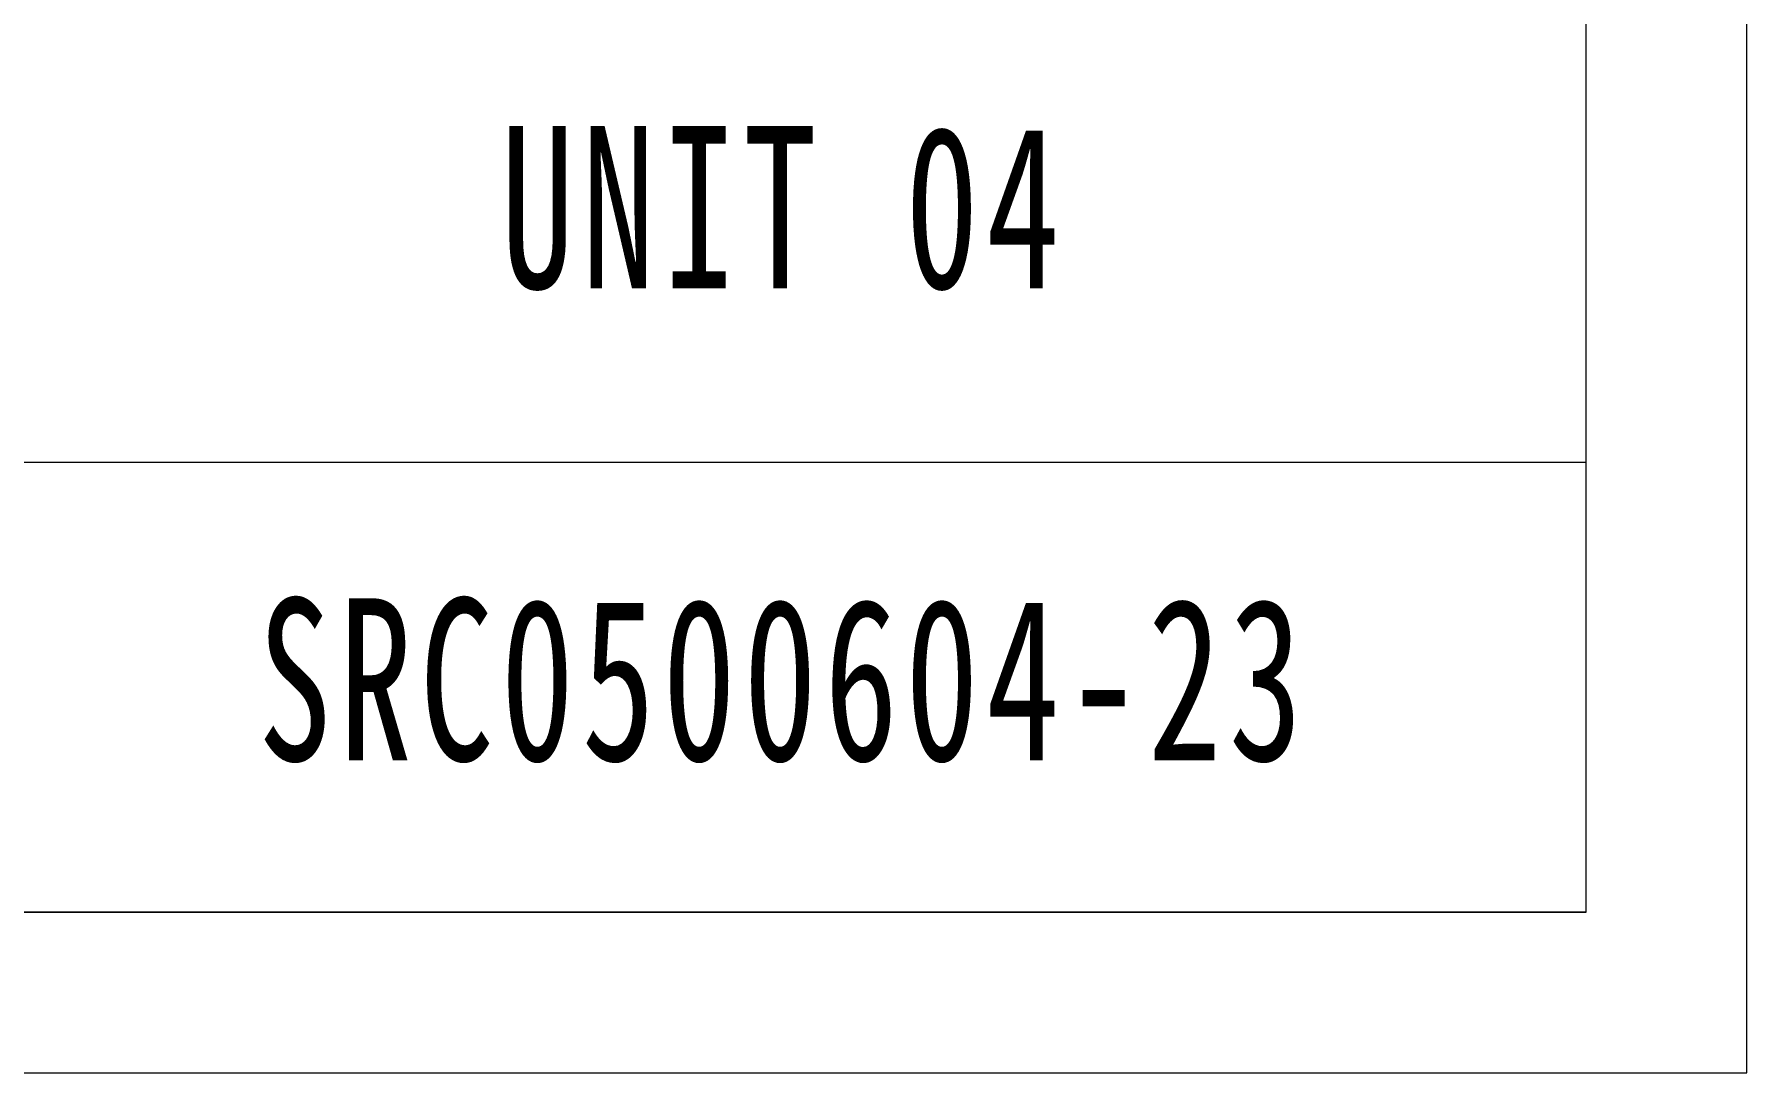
# Model space of a CAD drawing. Header units: millimetres. Extents: x -15766 to 80009, y -9701 to 15159.
# Drawn here: x -5449.3 to -5395.9, y 2838.5 to 2870.8 of the extents above; entities that cross this region are included whole.
import ezdxf

# ---------------------------------------------------------------- set-up
doc = ezdxf.new("R2010")
doc.units = ezdxf.units.MM
for name, color, linetype, lineweight in [('CDRAFT0', 7, 'Continuous', 18), ('title_frame', 7, 'Continuous', 18), ('尺寸线层', 3, 'Continuous', 18), ('粗实线层_1', 7, 'Continuous', 15)]:
    doc.layers.add(name, color=color, linetype=linetype, lineweight=lineweight)
doc.styles.add('标准', font='', dxfattribs={"width": 0.667})
doc.styles.get('标准').set_extended_font_data('宋体')

# ---------------------------------------------------------------- blocks, each defined once
blk = doc.blocks.new('*X1583')
at = {"layer": 'CDRAFT0'}
for p, q in [((420, 0), (420, 297)), ((0, 0), (420, 0))]:
    blk.add_line(p, q, dxfattribs=at)
at = {"layer": '粗实线层_1'}
for p, q in [((415, 5), (415, 292)), ((25, 5), (415, 5))]:
    blk.add_line(p, q, dxfattribs=at)

msp = doc.modelspace()

# ---------------------------------------------------------------- linework, layer by layer
at = {"layer": '粗实线层_1'}
for p, q in [((-5400.9417, 2843.48453), (-5400.9417, 2899.48453)), ((-5400.9417, 2857.48453), (-5450.9417, 2857.48453)), ((-5400.9417, 2843.48453), (-5580.9417, 2843.48453))]:
    msp.add_line(p, q, dxfattribs=at)

# ---------------------------------------------------------------- block references
at = {"layer": 'title_frame'}
msp.add_blockref('*X1583', (-5815.9417, 2838.48453), dxfattribs=at)

# ---------------------------------------------------------------- texts
at = {"layer": '尺寸线层', "char_height": 5.0503058, "attachment_point": 5, "line_spacing_factor": 1.15057, "style": '标准'}
for s, insert, width in [('{\\T1.1;UNIT 04}', (-5425.9417, 2865.39822), 29.4580043), ('{\\T1.1;SRC0500604-23}', (-5425.9417, 2850.69225), 29.3737905)]:
    msp.add_mtext(s, dxfattribs=dict(at, insert=insert, width=width))

doc.saveas('drawing.dxf')
